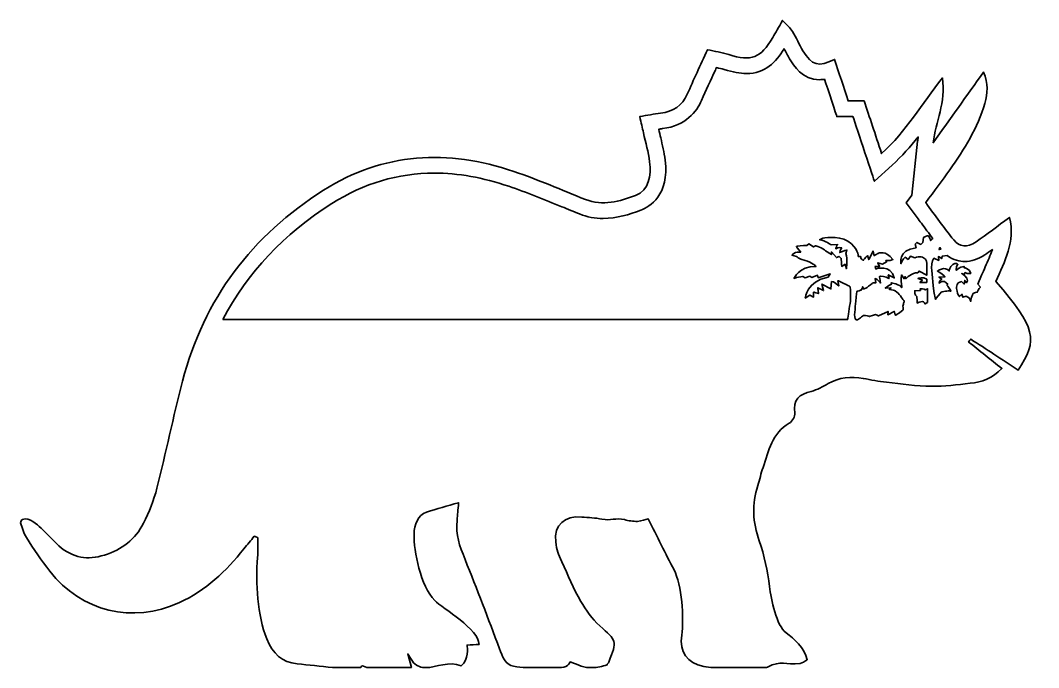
# Model space of a CAD drawing. Header units: millimetres. Extents: x -979 to 741, y -242 to 416.
# Drawn here: x -592.3 to -319.5, y 16.3 to 189.8 of the extents above; entities that cross this region are included whole.
import ezdxf

# ---------------------------------------------------------------- set-up
doc = ezdxf.new("R2010")
doc.units = ezdxf.units.MM
doc.header["$MEASUREMENT"] = 0
doc.layers.add('Layer 1', color=7, linetype='Continuous')

msp = doc.modelspace()

# ---------------------------------------------------------------- linework, layer by layer
at = {"layer": 'Layer 1', "color": 240, "lineweight": 35}
for points, knots in [([(-592.1974, 55.1636), (-591.7197, 53.7366), (-591.38, 52.3192), (-590.642, 51.1522), (-590.642, 51.1522), (-588.6975, 48.0749), (-586.6214, 45.0618), (-584.383, 42.1895), (-584.383, 42.1895), (-575.898, 31.2947), (-562.2134, 28.0273), (-549.6651, 33.7412), (-549.6651, 33.7412), (-542.5704, 36.9719), (-537.1595, 42.1895), (-532.3642, 48.1638), (-532.3642, 48.1638), (-531.4547, 49.2966), (-530.5273, 50.4174), (-529.6055, 51.5441), (-529.6055, 51.5441), (-529.2961, 51.4125), (-528.9899, 51.281), (-528.6805, 51.1494), (-528.6805, 51.1494), (-528.6805, 49.3671), (-528.5489, 47.5726), (-528.7052, 45.8058), (-528.7052, 45.8058), (-529.2961, 39.0939), (-528.7694, 30.3055), (-526.234, 24.0162), (-526.234, 24.0162), (-524.602, 19.9617), (-522.2959, 17.809), (-518.0735, 17.3346), (-518.0735, 17.3346), (-515.1585, 17.0068), (-511.7348, 16.7345), (-508.673, 16.3179), (-508.673, 16.3179), (-508.673, 16.3179), (-501.088, 16.3179), (-501.088, 16.3179), (-501.088, 16.3179), (-501.0022, 16.4343), (-500.9197, 16.5599), (-500.8368, 16.6946), (-500.8368, 16.6946), (-500.7052, 16.9119), (-500.0836, 16.5443), (-499.4867, 16.3179), (-499.4867, 16.3179), (-499.4867, 16.3179), (-487.5229, 16.3179), (-487.5229, 16.3179), (-487.5229, 16.3179), (-487.5229, 16.3179), (-488.4938, 19.9924), (-488.4938, 19.9924), (-488.4938, 19.9924), (-488.4109, 19.8636), (-487.0975, 17.7847), (-486.9567, 17.6468), (-486.9567, 17.6468), (-485.9432, 16.6396), (-484.8376, 16.3179), (-483.665, 16.3179), (-483.665, 16.3179), (-480.7743, 16.3179), (-477.4734, 18.2839), (-474.1354, 16.762), (-474.1354, 16.762), (-472.078, 18.5869), (-472.5493, 21.5418), (-472.5892, 22.3839), (-472.5892, 22.3839), (-471.4776, 22.4421), (-470.4273, 22.4943), (-469.3923, 22.5461), (-469.3923, 22.5461), (-469.3432, 26.5819), (-479.0439, 32.0937), (-481.2763, 34.3261), (-481.2763, 34.3261), (-485.0306, 38.0772), (-486.8954, 47.6184), (-486.7941, 52.0557), (-486.7941, 52.0557), (-486.7362, 54.6708), (-485.7989, 57.1875), (-483.4353, 57.9901), (-483.4353, 57.9901), (-480.7313, 58.9055), (-477.957, 59.6129), (-474.8642, 60.5131), (-474.8642, 60.5131), (-475.0328, 58.587), (-475.1401, 57.209), (-475.2745, 55.8311), (-475.2745, 55.8311), (-475.688, 51.6789), (-474.6744, 49.1526), (-473.1314, 45.3007), (-473.1314, 45.3007), (-469.9557, 37.3759), (-466.8967, 29.3992), (-463.9295, 21.3947), (-463.9295, 21.3947), (-463.158, 19.3098), (-462.3434, 17.1232), (-460.1174, 16.6946), (-460.1174, 16.6946), (-459.0393, 16.4865), (-457.8727, 16.3729), (-456.6909, 16.3179), (-456.6909, 16.3179), (-456.6909, 16.3179), (-447.8383, 16.3179), (-447.8383, 16.3179), (-447.8383, 16.3179), (-447.1369, 16.3454), (-446.2522, 16.514), (-445.6796, 16.9179), (-445.6796, 16.9179), (-445.2143, 17.2488), (-445.0182, 17.8521), (-445.0182, 17.8521), (-445.0182, 17.8521), (-445.0182, 17.8521), (-443.2698, 17.2855), (-442.6785, 17.0008), (-442.6785, 17.0008), (-441.7818, 16.5659), (-440.8233, 16.3641), (-439.8341, 16.3179), (-439.8341, 16.3179), (-439.8341, 16.3179), (-439.0072, 16.3179), (-439.0072, 16.3179), (-439.0072, 16.3179), (-437.7118, 16.3669), (-436.3864, 16.6579), (-435.097, 17.0467), (-435.097, 17.0467), (-435.097, 17.3776), (-434.7206, 17.5794), (-434.6253, 17.8182), (-434.6253, 17.8182), (-432.3654, 23.566), (-432.5034, 23.4863), (-437.069, 27.5559), (-437.069, 27.5559), (-439.0961, 29.3593), (-440.7711, 31.711), (-442.1211, 34.0873), (-442.1211, 34.0873), (-444.0505, 37.4831), (-445.6246, 41.0903), (-447.1768, 44.6851), (-447.1768, 44.6851), (-448.1692, 46.9725), (-448.6038, 47.6092), (-448.8613, 50.0314), (-448.8613, 50.0314), (-449.3418, 54.5727), (-446.4116, 57.1293), (-441.8855, 56.6823), (-441.8855, 56.6823), (-440.0729, 56.5049), (-438.2237, 56.4894), (-436.4534, 56.1129), (-436.4534, 56.1129), (-434.1875, 55.6289), (-432.7023, 56.5416), (-430.4516, 55.975), (-430.4516, 55.975), (-429.3005, 55.6843), (-428.082, 55.4698), (-426.9062, 55.522), (-426.9062, 55.522), (-425.8493, 55.5647), (-424.8114, 56.0209), (-424.0981, 56.2078), (-424.0981, 56.2078), (-421.6759, 51.4217), (-419.4375, 46.9418), (-417.1501, 42.4897), (-417.1501, 42.4897), (-415.1231, 38.5485), (-414.4097, 29.6013), (-415.0955, 24.999), (-415.0955, 24.999), (-415.7722, 20.4457), (-413.7176, 17.5794), (-409.1611, 16.6301), (-409.1611, 16.6301), (-408.4016, 16.471), (-407.5136, 16.3729), (-406.5432, 16.3179), (-406.5432, 16.3179), (-406.5432, 16.3179), (-392.6624, 16.3179), (-392.6624, 16.3179), (-392.6624, 16.3179), (-392.4666, 16.3425), (-392.2796, 16.3884), (-392.1174, 16.4741), (-392.1174, 16.4741), (-388.3359, 18.4278), (-387.497, 16.9546), (-383.3233, 17.4355), (-383.3233, 17.4355), (-382.7201, 17.506), (-382.1688, 18.0387), (-381.4646, 18.4278), (-381.4646, 18.4278), (-382.2058, 21.7072), (-384.98, 24.0377), (-387.1478, 25.6633), (-387.1478, 25.6633), (-389.7107, 27.5803), (-391.1102, 34.6108), (-391.5723, 38.0588), (-391.5723, 38.0588), (-392.1237, 42.1927), (-392.9506, 46.3724), (-394.3314, 50.2981), (-394.3314, 50.2981), (-396.0889, 55.2952), (-396.3832, 60.118), (-394.7142, 65.1155), (-394.7142, 65.1155), (-394.1815, 66.7107), (-393.8753, 68.3826), (-393.3179, 69.9686), (-393.3179, 69.9686), (-391.7748, 74.3812), (-390.8714, 79.155), (-386.2874, 81.8407), (-386.2874, 81.8407), (-385.4911, 82.306), (-384.6335, 83.7266), (-384.7715, 84.5412), (-384.7715, 84.5412), (-385.3902, 88.179), (-383.5438, 89.5693), (-380.4172, 90.3656), (-380.4172, 90.3656), (-378.8128, 90.7758), (-377.2941, 91.6239), (-375.8304, 92.4445), (-375.8304, 92.4445), (-372.8632, 94.1075), (-369.7521, 94.45), (-366.4635, 93.8224), (-366.4635, 93.8224), (-364.3965, 93.4273), (-362.3236, 93.0202), (-360.2352, 92.7874), (-360.2352, 92.7874), (-356.2361, 92.3404), (-352.2278, 91.777), (-348.2132, 91.7096), (-348.2132, 91.7096), (-344.7532, 91.6514), (-341.2808, 92.1841), (-337.8207, 92.5119), (-337.8207, 92.5119), (-334.6697, 92.8089), (-331.8496, 93.8838), (-329.3297, 96.4898), (-329.3297, 96.4898), (-332.364, 98.9024), (-335.3065, 101.242), (-338.2462, 103.5813), (-338.2462, 103.5813), (-338.0532, 103.8385), (-337.8602, 104.0988), (-337.6676, 104.356), (-337.6676, 104.356), (-335.5947, 103.0119), (-333.5186, 101.6767), (-331.4545, 100.3202), (-331.4545, 100.3202), (-329.2835, 98.8901), (-327.1309, 97.4387), (-324.9906, 96.0121), (-324.9906, 96.0121), (-319.4788, 104.3285), (-320.2475, 107.2774), (-330.9035, 119.8288), (-330.9035, 119.8288), (-328.6834, 125.1018), (-325.5815, 130.396), (-327.3083, 136.9795), (-327.3083, 136.9795), (-330.5514, 134.5848), (-333.2794, 132.3743), (-336.204, 130.4633), (-336.204, 130.4633), (-338.6967, 128.8374), (-340.6528, 129.0028), (-342.2089, 130.9258), (-342.2089, 130.9258), (-344.8297, 134.1686), (-347.2367, 137.5799), (-349.7414, 140.9295), (-349.7414, 140.9295), (-347.4082, 144.0989), (-345.277, 146.8763), (-343.2743, 149.7423), (-343.2743, 149.7423), (-339.4068, 155.2756), (-335.818, 160.9617), (-333.9045, 167.5329), (-333.9045, 167.5329), (-333.1235, 170.2126), (-332.8935, 172.8887), (-334.2439, 175.917), (-334.2439, 175.917), (-338.7394, 169.603), (-343.2376, 163.2921), (-347.7327, 156.9813), (-347.7327, 156.9813), (-347.1263, 162.6151), (-344.2819, 167.7721), (-345.2552, 174.3584), (-345.2552, 174.3584), (-350.804, 167.3431), (-354.8888, 160.1136), (-361.5334, 154.103), (-361.5334, 154.103), (-363.2546, 159.2807), (-364.7733, 163.8492), (-366.2183, 168.2039), (-366.2183, 168.2039), (-366.2183, 168.2039), (-370.5176, 168.2039), (-370.5176, 168.2039), (-370.5176, 168.2039), (-371.7424, 171.9609), (-372.9306, 175.614), (-374.1311, 179.3037), (-374.1311, 179.3037), (-378.5313, 177.2032), (-380.1999, 177.6932), (-382.6128, 181.6524), (-382.6128, 181.6524), (-383.6324, 183.3274), (-384.3979, 185.1584), (-385.4361, 186.8182), (-385.4361, 186.8182), (-386.0362, 187.7767), (-386.952, 188.539), (-388.0819, 189.7854), (-388.0819, 189.7854), (-389.19, 187.8441), (-389.9312, 186.5211), (-390.6967, 185.2166), (-390.6967, 185.2166), (-393.9762, 179.6282), (-396.3616, 178.7371), (-402.5134, 180.6234), (-402.5134, 180.6234), (-404.3323, 181.1776), (-406.2306, 181.4778), (-408.209, 181.922), (-408.209, 181.922), (-410.144, 177.6625), (-411.911, 173.8624), (-413.5948, 170.0288), (-413.5948, 170.0288), (-414.9791, 166.8778), (-417.4288, 165.3375), (-420.7453, 164.9149), (-420.7453, 164.9149), (-422.5148, 164.6916), (-424.2727, 164.3515), (-426.3393, 164.0114), (-426.3393, 164.0114), (-425.9477, 162.3125), (-425.632, 160.9832), (-425.3381, 159.6483), (-425.3381, 159.6483), (-424.7687, 157.0455), (-424.0215, 154.4639), (-423.6938, 151.8307), (-423.6938, 151.8307), (-423.2377, 148.1622), (-423.801, 144.252), (-427.5151, 142.8465), (-427.5151, 142.8465), (-431.6952, 141.2664), (-436.2393, 139.9192), (-440.8847, 141.784), (-440.8847, 141.784), (-447.2565, 144.3437), (-453.5737, 147.0813), (-460.0715, 149.289), (-460.0715, 149.289), (-477.7672, 155.2999), (-494.9793, 154.4028), (-511.0306, 144.2675), (-511.0306, 144.2675), (-530.2207, 132.1507), (-543.0879, 115.1468), (-548.823, 93.0537), (-548.823, 93.0537), (-551.2911, 83.5552), (-553.2691, 73.9279), (-555.6881, 64.4142), (-555.6881, 64.4142), (-556.5086, 61.1838), (-557.7427, 57.9929), (-559.2557, 55.0229), (-559.2557, 55.0229), (-561.4479, 50.7144), (-565.1196, 47.9035), (-569.7523, 46.4765), (-569.7523, 46.4765), (-574.2477, 45.0953), (-578.118, 45.5854), (-581.921, 48.972), (-581.921, 48.972), (-583.8073, 50.6502), (-584.8483, 51.9668), (-586.7163, 53.6633), (-586.7163, 53.6633), (-587.9228, 54.7593), (-589.6468, 56.6612), (-591.7261, 56.0304), (-591.7261, 56.0304), (-591.9466, 55.9627), (-592.2648, 55.3658), (-592.1974, 55.1636)], [0, 0, 0, 0, 0.00909091, 0.00909091, 0.00909091, 0.00909091, 0.01818182, 0.01818182, 0.01818182, 0.01818182, 0.02727273, 0.02727273, 0.02727273, 0.02727273, 0.03636364, 0.03636364, 0.03636364, 0.03636364, 0.04545455, 0.04545455, 0.04545455, 0.04545455, 0.05454545, 0.05454545, 0.05454545, 0.05454545, 0.06363636, 0.06363636, 0.06363636, 0.06363636, 0.07272727, 0.07272727, 0.07272727, 0.07272727, 0.08181818, 0.08181818, 0.08181818, 0.08181818, 0.09090909, 0.09090909, 0.09090909, 0.09090909, 0.1, 0.1, 0.1, 0.1, 0.10909091, 0.10909091, 0.10909091, 0.10909091, 0.11818182, 0.11818182, 0.11818182, 0.11818182, 0.12727273, 0.12727273, 0.12727273, 0.12727273, 0.13636364, 0.13636364, 0.13636364, 0.13636364, 0.14545455, 0.14545455, 0.14545455, 0.14545455, 0.15454545, 0.15454545, 0.15454545, 0.15454545, 0.16363636, 0.16363636, 0.16363636, 0.16363636, 0.17272727, 0.17272727, 0.17272727, 0.17272727, 0.18181818, 0.18181818, 0.18181818, 0.18181818, 0.19090909, 0.19090909, 0.19090909, 0.19090909, 0.2, 0.2, 0.2, 0.2, 0.20909091, 0.20909091, 0.20909091, 0.20909091, 0.21818182, 0.21818182, 0.21818182, 0.21818182, 0.22727273, 0.22727273, 0.22727273, 0.22727273, 0.23636364, 0.23636364, 0.23636364, 0.23636364, 0.24545455, 0.24545455, 0.24545455, 0.24545455, 0.25454545, 0.25454545, 0.25454545, 0.25454545, 0.26363636, 0.26363636, 0.26363636, 0.26363636, 0.27272727, 0.27272727, 0.27272727, 0.27272727, 0.28181818, 0.28181818, 0.28181818, 0.28181818, 0.29090909, 0.29090909, 0.29090909, 0.29090909, 0.3, 0.3, 0.3, 0.3, 0.30909091, 0.30909091, 0.30909091, 0.30909091, 0.31818182, 0.31818182, 0.31818182, 0.31818182, 0.32727273, 0.32727273, 0.32727273, 0.32727273, 0.33636364, 0.33636364, 0.33636364, 0.33636364, 0.34545455, 0.34545455, 0.34545455, 0.34545455, 0.35454545, 0.35454545, 0.35454545, 0.35454545, 0.36363636, 0.36363636, 0.36363636, 0.36363636, 0.37272727, 0.37272727, 0.37272727, 0.37272727, 0.38181818, 0.38181818, 0.38181818, 0.38181818, 0.39090909, 0.39090909, 0.39090909, 0.39090909, 0.4, 0.4, 0.4, 0.4, 0.40909091, 0.40909091, 0.40909091, 0.40909091, 0.41818182, 0.41818182, 0.41818182, 0.41818182, 0.42727273, 0.42727273, 0.42727273, 0.42727273, 0.43636364, 0.43636364, 0.43636364, 0.43636364, 0.44545455, 0.44545455, 0.44545455, 0.44545455, 0.45454545, 0.45454545, 0.45454545, 0.45454545, 0.46363636, 0.46363636, 0.46363636, 0.46363636, 0.47272727, 0.47272727, 0.47272727, 0.47272727, 0.48181818, 0.48181818, 0.48181818, 0.48181818, 0.49090909, 0.49090909, 0.49090909, 0.49090909, 0.5, 0.5, 0.5, 0.5, 0.50909091, 0.50909091, 0.50909091, 0.50909091, 0.51818182, 0.51818182, 0.51818182, 0.51818182, 0.52727273, 0.52727273, 0.52727273, 0.52727273, 0.53636364, 0.53636364, 0.53636364, 0.53636364, 0.54545455, 0.54545455, 0.54545455, 0.54545455, 0.55454545, 0.55454545, 0.55454545, 0.55454545, 0.56363636, 0.56363636, 0.56363636, 0.56363636, 0.57272727, 0.57272727, 0.57272727, 0.57272727, 0.58181818, 0.58181818, 0.58181818, 0.58181818, 0.59090909, 0.59090909, 0.59090909, 0.59090909, 0.6, 0.6, 0.6, 0.6, 0.60909091, 0.60909091, 0.60909091, 0.60909091, 0.61818182, 0.61818182, 0.61818182, 0.61818182, 0.62727273, 0.62727273, 0.62727273, 0.62727273, 0.63636364, 0.63636364, 0.63636364, 0.63636364, 0.64545455, 0.64545455, 0.64545455, 0.64545455, 0.65454545, 0.65454545, 0.65454545, 0.65454545, 0.66363636, 0.66363636, 0.66363636, 0.66363636, 0.67272727, 0.67272727, 0.67272727, 0.67272727, 0.68181818, 0.68181818, 0.68181818, 0.68181818, 0.69090909, 0.69090909, 0.69090909, 0.69090909, 0.7, 0.7, 0.7, 0.7, 0.70909091, 0.70909091, 0.70909091, 0.70909091, 0.71818182, 0.71818182, 0.71818182, 0.71818182, 0.72727273, 0.72727273, 0.72727273, 0.72727273, 0.73636364, 0.73636364, 0.73636364, 0.73636364, 0.74545455, 0.74545455, 0.74545455, 0.74545455, 0.75454545, 0.75454545, 0.75454545, 0.75454545, 0.76363636, 0.76363636, 0.76363636, 0.76363636, 0.77272727, 0.77272727, 0.77272727, 0.77272727, 0.78181818, 0.78181818, 0.78181818, 0.78181818, 0.79090909, 0.79090909, 0.79090909, 0.79090909, 0.8, 0.8, 0.8, 0.8, 0.80909091, 0.80909091, 0.80909091, 0.80909091, 0.81818182, 0.81818182, 0.81818182, 0.81818182, 0.82727273, 0.82727273, 0.82727273, 0.82727273, 0.83636364, 0.83636364, 0.83636364, 0.83636364, 0.84545455, 0.84545455, 0.84545455, 0.84545455, 0.85454545, 0.85454545, 0.85454545, 0.85454545, 0.86363636, 0.86363636, 0.86363636, 0.86363636, 0.87272727, 0.87272727, 0.87272727, 0.87272727, 0.88181818, 0.88181818, 0.88181818, 0.88181818, 0.89090909, 0.89090909, 0.89090909, 0.89090909, 0.9, 0.9, 0.9, 0.9, 0.90909091, 0.90909091, 0.90909091, 0.90909091, 0.91818182, 0.91818182, 0.91818182, 0.91818182, 0.92727273, 0.92727273, 0.92727273, 0.92727273, 0.93636364, 0.93636364, 0.93636364, 0.93636364, 0.94545455, 0.94545455, 0.94545455, 0.94545455, 0.95454545, 0.95454545, 0.95454545, 0.95454545, 0.96363636, 0.96363636, 0.96363636, 0.96363636, 0.97272727, 0.97272727, 0.97272727, 0.97272727, 0.98181818, 0.98181818, 0.98181818, 0.98181818, 1, 1, 1, 1]), ([(-538.0445, 109.5893), (-538.0445, 109.5893), (-370.6769, 109.5893), (-370.6769, 109.5893), (-370.6769, 109.5893), (-370.6769, 109.5893), (-370.3125, 112.143), (-369.9999, 113.8639), (-369.9999, 113.8639), (-369.6881, 115.5815), (-369.8959, 118.0312), (-369.9999, 118.3438), (-369.9999, 118.3438), (-370.1043, 118.6592), (-373.2307, 120.0124), (-373.2307, 120.0124), (-373.2307, 120.0124), (-373.2307, 120.0124), (-373.0225, 118.607), (-373.0225, 118.607), (-373.0225, 118.607), (-373.0225, 118.607), (-374.428, 119.9542), (-374.9515, 119.7768), (-374.9515, 119.7768), (-374.9515, 119.7768), (-375.1078, 117.8231), (-375.1078, 117.8231), (-375.1078, 117.8231), (-375.1078, 117.8231), (-377.5575, 119.1277), (-377.5575, 119.1277), (-377.5575, 119.1277), (-377.5575, 119.1277), (-377.089, 117.3546), (-377.089, 117.3546), (-377.089, 117.3546), (-377.089, 117.3546), (-378.6507, 118.1357), (-378.6507, 118.1357), (-378.6507, 118.1357), (-378.6507, 118.1357), (-378.3382, 116.5217), (-378.4941, 116.5739), (-378.4941, 116.5739), (-378.6507, 116.6258), (-379.7895, 116.9902), (-379.7683, 116.9383), (-379.7683, 116.9383), (-379.7468, 116.8861), (-379.7683, 115.6338), (-379.7683, 115.6338), (-379.7683, 115.6338), (-379.7683, 115.6338), (-380.7448, 116.1573), (-380.7448, 116.1573), (-380.7448, 116.1573), (-380.7448, 116.1573), (-381.9884, 115.3734), (-381.9884, 115.3734), (-381.9884, 115.3734), (-381.9884, 115.3734), (-381.6208, 119.9606), (-375.8885, 120.9494), (-375.8885, 120.9494), (-375.8885, 120.9494), (-375.3678, 121.862), (-375.3678, 121.862), (-375.3678, 121.862), (-375.3678, 121.862), (-378.5463, 120.7935), (-378.5463, 120.7935), (-378.5463, 120.7935), (-378.5463, 120.7935), (-378.7026, 121.4733), (-378.7026, 121.4733), (-378.7026, 121.4733), (-378.7026, 121.4733), (-380.2675, 120.8976), (-380.2675, 120.8976), (-380.2675, 120.8976), (-380.2675, 120.8976), (-380.7448, 121.2648), (-380.7448, 121.2648), (-380.7448, 121.2648), (-380.7448, 121.2648), (-382.0402, 120.7413), (-382.0402, 120.7413), (-382.0402, 120.7413), (-382.0402, 120.7413), (-382.6832, 121.1607), (-382.6832, 121.1607), (-382.6832, 121.1607), (-382.6832, 121.1607), (-384.306, 120.8453), (-384.306, 120.8453), (-384.306, 120.8453), (-384.306, 120.8453), (-385.0105, 120.6372), (-385.0105, 120.6372), (-385.0105, 120.6372), (-385.0105, 120.6372), (-383.7578, 123.8373), (-379.1192, 123.8524), (-379.1192, 123.8524), (-379.1192, 123.8524), (-380.2153, 124.9975), (-382.0402, 125.4509), (-382.0402, 125.4509), (-383.8619, 125.9042), (-384.306, 126.5349), (-384.306, 126.5349), (-384.306, 126.5349), (-384.306, 126.5349), (-385.5831, 126.893), (-385.5831, 126.893), (-385.5831, 126.893), (-385.5831, 126.893), (-384.6186, 127.6219), (-384.1624, 127.6737), (-384.1624, 127.6737), (-383.7059, 127.7259), (-383.1852, 127.6737), (-383.1852, 127.6737), (-383.1852, 127.6737), (-383.1852, 127.6737), (-384.1624, 128.8224), (-384.1624, 128.8224), (-384.1624, 128.8224), (-384.1624, 128.8224), (-384.3582, 129.2111), (-384.3582, 129.2111), (-384.3582, 129.2111), (-384.3582, 129.2111), (-382.6772, 129.5632), (-381.5841, 129.4468), (-381.5841, 129.4468), (-381.5841, 129.4468), (-381.0757, 129.8877), (-381.0757, 129.8877), (-381.0757, 129.8877), (-381.0757, 129.8877), (-379.7683, 129.0548), (-379.7683, 129.0548), (-379.7683, 129.0548), (-379.7683, 129.0548), (-379.2385, 129.367), (-379.2385, 129.367), (-379.2385, 129.367), (-379.2385, 129.367), (-377.3215, 128.8224), (-376.5408, 128.0381), (-376.5408, 128.0381), (-376.5408, 128.0381), (-374.9762, 127.0218), (-374.9762, 127.0218), (-374.9762, 127.0218), (-374.9762, 127.0218), (-374.9762, 127.7259), (-374.9762, 127.7259), (-374.9762, 127.7259), (-374.9762, 127.7259), (-373.6469, 126.2009), (-373.6469, 126.2009), (-373.6469, 126.2009), (-373.6469, 126.2009), (-372.9428, 126.5349), (-372.9428, 126.5349), (-372.9428, 126.5349), (-372.9428, 126.5349), (-372.3579, 126.0082), (-372.3579, 126.0082), (-372.3579, 126.0082), (-372.3579, 126.0082), (-372.3184, 124.2412), (-372.2418, 123.8524), (-372.2418, 123.8524), (-372.2418, 123.8524), (-371.3504, 124.4433), (-371.3504, 124.4433), (-371.3504, 124.4433), (-371.3504, 124.4433), (-370.9496, 123.2308), (-370.9496, 123.2308), (-370.9496, 123.2308), (-370.9496, 123.2308), (-370.637, 125.8978), (-371.1454, 127.2818), (-371.1454, 127.2818), (-371.1454, 127.2818), (-370.8332, 128.2159), (-370.8332, 128.2159), (-370.8332, 128.2159), (-370.8332, 128.2159), (-371.6139, 128.1179), (-372.7869, 127.5298), (-372.7869, 127.5298), (-372.7869, 127.5298), (-372.5907, 128.4703), (-372.2418, 128.8224), (-372.2418, 128.8224), (-372.2418, 128.8224), (-373.0991, 129.0947), (-373.8431, 128.5863), (-373.8431, 128.5863), (-373.8431, 128.5863), (-373.5704, 129.4866), (-373.2949, 129.7195), (-373.2949, 129.7195), (-373.2949, 129.7195), (-375.0556, 129.6031), (-375.0556, 129.6031), (-375.0556, 129.6031), (-375.0556, 129.6031), (-376.6971, 130.7757), (-378.142, 130.9718), (-378.142, 130.9718), (-378.142, 130.9718), (-377.4379, 131.3514), (-377.4379, 131.3514), (-377.4379, 131.3514), (-377.4379, 131.3514), (-373.3044, 132.3007), (-370.5605, 130.5795), (-370.5605, 130.5795), (-367.8138, 128.859), (-367.7831, 126.5349), (-367.7831, 126.5349), (-367.7831, 126.5349), (-367.7831, 126.5349), (-367.238, 126.5349), (-367.238, 126.5349), (-367.238, 126.5349), (-367.238, 126.5349), (-367.0024, 125.8887), (-367.0024, 125.8887), (-367.0024, 125.8887), (-367.0024, 125.8887), (-366.4545, 125.4815), (-366.4545, 125.4509), (-366.4545, 125.4509), (-366.4358, 125.4509), (-365.9797, 126.1733), (-365.3612, 126.7491), (-365.3612, 126.7491), (-365.3612, 126.7491), (-365.0088, 125.6558), (-365.0088, 125.6558), (-365.0088, 125.6558), (-365.0088, 125.6558), (-363.8362, 127.9619), (-363.8362, 127.9619), (-363.8362, 127.9619), (-363.8362, 127.9619), (-363.5635, 126.7092), (-363.5635, 126.7092), (-363.5635, 126.7092), (-363.5635, 126.7092), (-362.78, 127.1901), (-362.6237, 127.2818), (-362.6237, 127.2818), (-362.4674, 127.3738), (-360.3945, 128.3535), (-358.5202, 125.6558), (-358.5202, 125.6558), (-358.5202, 125.6558), (-359.2614, 125.4509), (-359.2614, 125.4509), (-359.2614, 125.4509), (-359.2614, 125.4509), (-360.3945, 125.4509), (-360.3945, 125.4509), (-360.3945, 125.4509), (-360.3945, 125.4509), (-360.2015, 125.0681), (-360.2015, 125.0681), (-360.2015, 125.0681), (-360.2015, 125.0681), (-361.2948, 124.4035), (-361.2948, 124.4035), (-361.2948, 124.4035), (-361.2948, 124.4035), (-362.5838, 124.8353), (-362.5838, 124.8353), (-362.5838, 124.8353), (-362.5838, 124.8353), (-362.0755, 123.8524), (-362.0755, 123.8524), (-362.0755, 123.8524), (-362.0755, 123.8524), (-363.288, 123.8524), (-363.288, 123.8524), (-363.288, 123.8524), (-363.288, 123.8524), (-363.132, 123.191), (-363.132, 123.191), (-363.132, 123.191), (-363.132, 123.191), (-359.0652, 124.4832), (-358.1681, 120.7688), (-358.1681, 120.7688), (-358.1681, 120.7688), (-359.7697, 121.6292), (-359.7697, 121.6292), (-359.7697, 121.6292), (-359.7697, 121.6292), (-359.5369, 120.6005), (-359.5369, 120.6005), (-359.5369, 120.6005), (-359.5369, 120.6005), (-360.9025, 121.3537), (-361.8031, 121.1974), (-361.8031, 121.1974), (-361.8031, 121.1974), (-362.1552, 121.0415), (-362.1552, 121.0415), (-362.1552, 121.0415), (-362.1552, 121.0415), (-361.8829, 120.4961), (-361.8031, 119.3601), (-361.8031, 119.3601), (-361.8031, 119.3601), (-362.5838, 120.4718), (-363.288, 120.6005), (-363.288, 120.6005), (-363.288, 120.6005), (-363.132, 119.4399), (-363.132, 119.4399), (-363.132, 119.4399), (-363.132, 119.4399), (-363.9127, 119.4), (-363.9127, 119.4), (-363.9127, 119.4), (-363.9127, 119.4), (-365.0088, 118.4997), (-365.4378, 118.2274), (-365.4378, 118.2274), (-365.8692, 117.9547), (-366.3377, 117.7589), (-366.3377, 117.7589), (-366.3377, 117.7589), (-366.3377, 117.7589), (-366.6623, 118.3837), (-366.6623, 118.3837), (-366.6623, 118.3837), (-366.6623, 118.3837), (-366.886, 117.4862), (-367.0024, 117.4862), (-367.0024, 117.4862), (-367.1188, 117.4862), (-368.1108, 117.1708), (-368.1108, 117.1708), (-368.1108, 117.1708), (-368.1108, 117.1708), (-368.3313, 116.194), (-368.4477, 114.513), (-368.4477, 114.513), (-368.5673, 112.832), (-369.0753, 110.0179), (-368.4876, 109.5893), (-368.4876, 109.5893), (-367.9027, 109.1575), (-366.9625, 110.4098), (-366.4143, 110.6458), (-366.4143, 110.6458), (-365.8692, 110.8783), (-364.813, 110.4098), (-364.813, 110.4098), (-364.813, 110.4098), (-364.813, 110.4098), (-363.2485, 110.9182), (-363.132, 110.958), (-363.132, 110.958), (-363.0153, 110.9947), (-362.3909, 110.5661), (-362.3909, 110.5661), (-362.3909, 110.5661), (-362.3909, 110.5661), (-359.8096, 111.7786), (-359.8096, 111.7786), (-359.8096, 111.7786), (-359.8096, 111.7786), (-359.889, 110.8783), (-359.889, 110.8783), (-359.889, 110.8783), (-359.889, 110.8783), (-358.1681, 111.7786), (-358.1681, 111.7786), (-358.1681, 111.7786), (-358.1681, 111.7786), (-357.9325, 110.6056), (-357.7367, 110.7619), (-357.7367, 110.7619), (-357.5437, 110.9182), (-356.0553, 111.9744), (-355.8228, 112.0908), (-355.8228, 112.0908), (-355.5868, 112.2072), (-355.8624, 112.7554), (-355.8228, 113.1474), (-355.8228, 113.1474), (-355.783, 113.5361), (-355.6662, 113.9436), (-355.5868, 114.2099), (-355.5868, 114.2099), (-355.5103, 114.4763), (-355.4306, 114.513), (-355.8228, 114.9448), (-355.8228, 114.9448), (-355.8228, 114.9448), (-356.4473, 115.9982), (-356.7993, 116.3502), (-356.7993, 116.3502), (-357.1514, 116.7023), (-357.8926, 117.3303), (-358.1286, 117.4068), (-358.1286, 117.4068), (-358.3643, 117.4862), (-359.4974, 117.719), (-359.4974, 117.719), (-359.4974, 117.719), (-359.4974, 117.719), (-359.0289, 118.0711), (-359.0289, 118.0711), (-359.0289, 118.0711), (-359.0289, 118.0711), (-360.5536, 118.0312), (-360.5536, 118.0312), (-360.5536, 118.0312), (-360.5536, 118.0312), (-359.6134, 118.7357), (-359.6134, 118.7357), (-359.6134, 118.7357), (-359.6134, 118.7357), (-358.8723, 119.0878), (-358.8723, 119.0878), (-358.8723, 119.0878), (-358.8723, 119.0878), (-358.9492, 119.4797), (-358.9492, 119.4797), (-358.9492, 119.4797), (-358.9492, 119.4797), (-357.7762, 119.1675), (-357.7762, 119.1675), (-357.7762, 119.1675), (-357.7762, 119.1675), (-356.6035, 118.7756), (-356.527, 118.6193), (-356.527, 118.6193), (-356.4473, 118.463), (-356.1351, 118.1508), (-356.1351, 118.1508), (-356.1351, 118.1508), (-356.1351, 118.1508), (-356.2913, 119.9514), (-356.2913, 120.5547), (-356.2913, 120.5547), (-356.2913, 121.1607), (-356.1749, 121.5495), (-356.1749, 121.5495), (-356.1749, 121.5495), (-356.1749, 121.5495), (-355.5226, 120.5547), (-355.5226, 120.5547), (-355.5226, 120.5547), (-355.5226, 120.5547), (-355.2746, 121.1209), (-355.2746, 121.1209), (-355.2746, 121.1209), (-355.2746, 121.1209), (-355.0418, 120.5547), (-355.0418, 120.5547), (-355.0418, 120.5547), (-355.0418, 120.5547), (-353.3209, 122.2938), (-351.8756, 122.1376), (-351.8756, 122.1376), (-351.8756, 122.1376), (-351.5235, 122.6124), (-351.5235, 122.6124), (-351.5235, 122.6124), (-351.5235, 122.6124), (-349.4503, 121.4733), (-349.4503, 121.4733), (-349.4503, 121.4733), (-349.4503, 121.4733), (-349.4503, 123.8524), (-349.4503, 123.8524), (-349.4503, 123.8524), (-349.4503, 123.8524), (-349.2545, 125.2642), (-349.8023, 125.7722), (-349.8023, 125.7722), (-350.3506, 126.2806), (-351.3673, 126.7889), (-352.6168, 126.1247), (-352.6168, 126.1247), (-352.6168, 126.1247), (-353.7894, 126.633), (-353.7894, 126.633), (-353.7894, 126.633), (-353.7894, 126.633), (-354.4541, 125.7324), (-354.4541, 125.7324), (-354.4541, 125.7324), (-354.4541, 125.7324), (-355.1981, 126.3205), (-355.1981, 126.3205), (-355.1981, 126.3205), (-355.1981, 126.3205), (-356.0952, 125.8121), (-356.3711, 124.5597), (-356.3711, 124.5597), (-356.3711, 124.5597), (-357.2682, 128.1577), (-352.3042, 128.859), (-352.3042, 128.859), (-352.3042, 128.859), (-352.5402, 129.8387), (-352.5402, 129.8387), (-352.5402, 129.8387), (-352.5402, 129.8387), (-352.0686, 130.2673), (-352.0686, 130.2673), (-352.0686, 130.2673), (-352.0686, 130.2673), (-351.0519, 129.759), (-351.0519, 129.759), (-351.0519, 129.759), (-351.0519, 129.759), (-350.467, 130.2673), (-350.467, 130.2673), (-350.467, 130.2673), (-350.467, 130.2673), (-350.311, 131.6118), (-350.311, 131.6118), (-350.311, 131.6118), (-350.311, 131.6118), (-349.3342, 132.1445), (-349.022, 132.028), (-349.022, 132.028), (-348.7063, 131.9088), (-348.4339, 130.7757), (-348.4339, 130.7757), (-348.4339, 130.7757), (-348.4339, 130.7757), (-348.2134, 131.0851), (-347.855, 131.3514), (-347.855, 131.3514), (-348.8961, 132.7234), (-349.9068, 134.0981), (-350.8988, 135.4486), (-350.8988, 135.4486), (-351.6276, 136.4406), (-352.3564, 137.4326), (-353.0973, 138.4218), (-353.0973, 138.4218), (-353.0973, 138.4218), (-354.9561, 140.9113), (-354.9561, 140.9113), (-354.9561, 140.9113), (-354.9561, 140.9113), (-353.4557, 142.9508), (-353.4557, 142.9508), (-353.4557, 142.9508), (-353.4557, 142.9508), (-351.8971, 157.4312), (-351.8971, 157.4312), (-351.8971, 157.4312), (-351.8573, 157.814), (-351.8082, 158.1936), (-351.75, 158.5703), (-351.75, 158.5703), (-353.8201, 155.9524), (-356.0797, 153.3894), (-358.7227, 150.9976), (-358.7227, 150.9976), (-358.7227, 150.9976), (-363.4841, 146.6895), (-363.4841, 146.6895), (-363.4841, 146.6895), (-363.4841, 146.6895), (-368.3038, 161.1887), (-369.2407, 164.0148), (-369.2407, 164.0148), (-369.2407, 164.0148), (-373.5584, 164.0148), (-373.5584, 164.0148), (-373.5584, 164.0148), (-373.5584, 164.0148), (-376.0448, 171.6485), (-376.8071, 173.9941), (-376.8071, 173.9941), (-377.2696, 173.9236), (-377.7166, 173.8901), (-378.1607, 173.8901), (-378.1607, 173.8901), (-382.7873, 173.8901), (-385.0871, 177.6623), (-386.1895, 179.4752), (-386.1895, 179.4752), (-386.7434, 180.3847), (-387.209, 181.2818), (-387.6528, 182.1546), (-387.6528, 182.1546), (-389.87, 178.6088), (-392.7208, 175.5372), (-397.7765, 175.5372), (-397.7765, 175.5372), (-399.4635, 175.5372), (-401.3039, 175.8713), (-403.7349, 176.6185), (-403.7349, 176.6185), (-404.3784, 176.8142), (-405.0673, 176.9797), (-405.7867, 177.1356), (-405.7867, 177.1356), (-405.8879, 176.9151), (-405.9888, 176.6978), (-406.0865, 176.4805), (-406.0865, 176.4805), (-407.3759, 173.6664), (-408.5916, 171.0054), (-409.7582, 168.3444), (-409.7582, 168.3444), (-411.0871, 165.3222), (-413.9778, 161.5559), (-420.2216, 160.7597), (-420.2216, 160.7597), (-420.5642, 160.717), (-420.9102, 160.668), (-421.2627, 160.6157), (-421.2627, 160.6157), (-421.2563, 160.5914), (-421.2503, 160.5667), (-421.2471, 160.5455), (-421.2471, 160.5455), (-421.0849, 159.8104), (-420.9102, 159.0815), (-420.7264, 158.31), (-420.7264, 158.31), (-420.2675, 156.4025), (-419.7958, 154.4305), (-419.5355, 152.3484), (-419.5355, 152.3484), (-418.3625, 142.9017), (-423.6877, 139.8153), (-426.0333, 138.9301), (-426.0333, 138.9301), (-429.1106, 137.7667), (-432.4605, 136.6918), (-436.1139, 136.6918), (-436.1139, 136.6918), (-438.3184, 136.6918), (-440.4495, 137.0961), (-442.4463, 137.8983), (-442.4463, 137.8983), (-444.0412, 138.5382), (-445.6304, 139.1905), (-447.2229, 139.8424), (-447.2229, 139.8424), (-451.8619, 141.7411), (-456.6604, 143.7068), (-461.4187, 145.3239), (-461.4187, 145.3239), (-468.3084, 147.6632), (-475.0295, 148.8513), (-481.3989, 148.8513), (-481.3989, 148.8513), (-491.0382, 148.8513), (-500.2584, 146.1166), (-508.7953, 140.7275), (-508.7953, 140.7275), (-521.696, 132.5791), (-531.4824, 122.1499), (-538.0445, 109.5893)], [0, 0, 0, 0, 0.00588235, 0.00588235, 0.00588235, 0.00588235, 0.01176471, 0.01176471, 0.01176471, 0.01176471, 0.01764706, 0.01764706, 0.01764706, 0.01764706, 0.02352941, 0.02352941, 0.02352941, 0.02352941, 0.02941176, 0.02941176, 0.02941176, 0.02941176, 0.03529412, 0.03529412, 0.03529412, 0.03529412, 0.04117647, 0.04117647, 0.04117647, 0.04117647, 0.04705882, 0.04705882, 0.04705882, 0.04705882, 0.05294118, 0.05294118, 0.05294118, 0.05294118, 0.05882353, 0.05882353, 0.05882353, 0.05882353, 0.06470588, 0.06470588, 0.06470588, 0.06470588, 0.07058824, 0.07058824, 0.07058824, 0.07058824, 0.07647059, 0.07647059, 0.07647059, 0.07647059, 0.08235294, 0.08235294, 0.08235294, 0.08235294, 0.08823529, 0.08823529, 0.08823529, 0.08823529, 0.09411765, 0.09411765, 0.09411765, 0.09411765, 0.1, 0.1, 0.1, 0.1, 0.10588235, 0.10588235, 0.10588235, 0.10588235, 0.11176471, 0.11176471, 0.11176471, 0.11176471, 0.11764706, 0.11764706, 0.11764706, 0.11764706, 0.12352941, 0.12352941, 0.12352941, 0.12352941, 0.12941176, 0.12941176, 0.12941176, 0.12941176, 0.13529412, 0.13529412, 0.13529412, 0.13529412, 0.14117647, 0.14117647, 0.14117647, 0.14117647, 0.14705882, 0.14705882, 0.14705882, 0.14705882, 0.15294118, 0.15294118, 0.15294118, 0.15294118, 0.15882353, 0.15882353, 0.15882353, 0.15882353, 0.16470588, 0.16470588, 0.16470588, 0.16470588, 0.17058824, 0.17058824, 0.17058824, 0.17058824, 0.17647059, 0.17647059, 0.17647059, 0.17647059, 0.18235294, 0.18235294, 0.18235294, 0.18235294, 0.18823529, 0.18823529, 0.18823529, 0.18823529, 0.19411765, 0.19411765, 0.19411765, 0.19411765, 0.2, 0.2, 0.2, 0.2, 0.20588235, 0.20588235, 0.20588235, 0.20588235, 0.21176471, 0.21176471, 0.21176471, 0.21176471, 0.21764706, 0.21764706, 0.21764706, 0.21764706, 0.22352941, 0.22352941, 0.22352941, 0.22352941, 0.22941176, 0.22941176, 0.22941176, 0.22941176, 0.23529412, 0.23529412, 0.23529412, 0.23529412, 0.24117647, 0.24117647, 0.24117647, 0.24117647, 0.24705882, 0.24705882, 0.24705882, 0.24705882, 0.25294118, 0.25294118, 0.25294118, 0.25294118, 0.25882353, 0.25882353, 0.25882353, 0.25882353, 0.26470588, 0.26470588, 0.26470588, 0.26470588, 0.27058824, 0.27058824, 0.27058824, 0.27058824, 0.27647059, 0.27647059, 0.27647059, 0.27647059, 0.28235294, 0.28235294, 0.28235294, 0.28235294, 0.28823529, 0.28823529, 0.28823529, 0.28823529, 0.29411765, 0.29411765, 0.29411765, 0.29411765, 0.3, 0.3, 0.3, 0.3, 0.30588235, 0.30588235, 0.30588235, 0.30588235, 0.31176471, 0.31176471, 0.31176471, 0.31176471, 0.31764706, 0.31764706, 0.31764706, 0.31764706, 0.32352941, 0.32352941, 0.32352941, 0.32352941, 0.32941176, 0.32941176, 0.32941176, 0.32941176, 0.33529412, 0.33529412, 0.33529412, 0.33529412, 0.34117647, 0.34117647, 0.34117647, 0.34117647, 0.34705882, 0.34705882, 0.34705882, 0.34705882, 0.35294118, 0.35294118, 0.35294118, 0.35294118, 0.35882353, 0.35882353, 0.35882353, 0.35882353, 0.36470588, 0.36470588, 0.36470588, 0.36470588, 0.37058824, 0.37058824, 0.37058824, 0.37058824, 0.37647059, 0.37647059, 0.37647059, 0.37647059, 0.38235294, 0.38235294, 0.38235294, 0.38235294, 0.38823529, 0.38823529, 0.38823529, 0.38823529, 0.39411765, 0.39411765, 0.39411765, 0.39411765, 0.4, 0.4, 0.4, 0.4, 0.40588235, 0.40588235, 0.40588235, 0.40588235, 0.41176471, 0.41176471, 0.41176471, 0.41176471, 0.41764706, 0.41764706, 0.41764706, 0.41764706, 0.42352941, 0.42352941, 0.42352941, 0.42352941, 0.42941176, 0.42941176, 0.42941176, 0.42941176, 0.43529412, 0.43529412, 0.43529412, 0.43529412, 0.44117647, 0.44117647, 0.44117647, 0.44117647, 0.44705882, 0.44705882, 0.44705882, 0.44705882, 0.45294118, 0.45294118, 0.45294118, 0.45294118, 0.45882353, 0.45882353, 0.45882353, 0.45882353, 0.46470588, 0.46470588, 0.46470588, 0.46470588, 0.47058824, 0.47058824, 0.47058824, 0.47058824, 0.47647059, 0.47647059, 0.47647059, 0.47647059, 0.48235294, 0.48235294, 0.48235294, 0.48235294, 0.48823529, 0.48823529, 0.48823529, 0.48823529, 0.49411765, 0.49411765, 0.49411765, 0.49411765, 0.5, 0.5, 0.5, 0.5, 0.50588235, 0.50588235, 0.50588235, 0.50588235, 0.51176471, 0.51176471, 0.51176471, 0.51176471, 0.51764706, 0.51764706, 0.51764706, 0.51764706, 0.52352941, 0.52352941, 0.52352941, 0.52352941, 0.52941176, 0.52941176, 0.52941176, 0.52941176, 0.53529412, 0.53529412, 0.53529412, 0.53529412, 0.54117647, 0.54117647, 0.54117647, 0.54117647, 0.54705882, 0.54705882, 0.54705882, 0.54705882, 0.55294118, 0.55294118, 0.55294118, 0.55294118, 0.55882353, 0.55882353, 0.55882353, 0.55882353, 0.56470588, 0.56470588, 0.56470588, 0.56470588, 0.57058824, 0.57058824, 0.57058824, 0.57058824, 0.57647059, 0.57647059, 0.57647059, 0.57647059, 0.58235294, 0.58235294, 0.58235294, 0.58235294, 0.58823529, 0.58823529, 0.58823529, 0.58823529, 0.59411765, 0.59411765, 0.59411765, 0.59411765, 0.6, 0.6, 0.6, 0.6, 0.60588235, 0.60588235, 0.60588235, 0.60588235, 0.61176471, 0.61176471, 0.61176471, 0.61176471, 0.61764706, 0.61764706, 0.61764706, 0.61764706, 0.62352941, 0.62352941, 0.62352941, 0.62352941, 0.62941176, 0.62941176, 0.62941176, 0.62941176, 0.63529412, 0.63529412, 0.63529412, 0.63529412, 0.64117647, 0.64117647, 0.64117647, 0.64117647, 0.64705882, 0.64705882, 0.64705882, 0.64705882, 0.65294118, 0.65294118, 0.65294118, 0.65294118, 0.65882353, 0.65882353, 0.65882353, 0.65882353, 0.66470588, 0.66470588, 0.66470588, 0.66470588, 0.67058824, 0.67058824, 0.67058824, 0.67058824, 0.67647059, 0.67647059, 0.67647059, 0.67647059, 0.68235294, 0.68235294, 0.68235294, 0.68235294, 0.68823529, 0.68823529, 0.68823529, 0.68823529, 0.69411765, 0.69411765, 0.69411765, 0.69411765, 0.7, 0.7, 0.7, 0.7, 0.70588235, 0.70588235, 0.70588235, 0.70588235, 0.71176471, 0.71176471, 0.71176471, 0.71176471, 0.71764706, 0.71764706, 0.71764706, 0.71764706, 0.72352941, 0.72352941, 0.72352941, 0.72352941, 0.72941176, 0.72941176, 0.72941176, 0.72941176, 0.73529412, 0.73529412, 0.73529412, 0.73529412, 0.74117647, 0.74117647, 0.74117647, 0.74117647, 0.74705882, 0.74705882, 0.74705882, 0.74705882, 0.75294118, 0.75294118, 0.75294118, 0.75294118, 0.75882353, 0.75882353, 0.75882353, 0.75882353, 0.76470588, 0.76470588, 0.76470588, 0.76470588, 0.77058824, 0.77058824, 0.77058824, 0.77058824, 0.77647059, 0.77647059, 0.77647059, 0.77647059, 0.78235294, 0.78235294, 0.78235294, 0.78235294, 0.78823529, 0.78823529, 0.78823529, 0.78823529, 0.79411765, 0.79411765, 0.79411765, 0.79411765, 0.8, 0.8, 0.8, 0.8, 0.80588235, 0.80588235, 0.80588235, 0.80588235, 0.81176471, 0.81176471, 0.81176471, 0.81176471, 0.81764706, 0.81764706, 0.81764706, 0.81764706, 0.82352941, 0.82352941, 0.82352941, 0.82352941, 0.82941176, 0.82941176, 0.82941176, 0.82941176, 0.83529412, 0.83529412, 0.83529412, 0.83529412, 0.84117647, 0.84117647, 0.84117647, 0.84117647, 0.84705882, 0.84705882, 0.84705882, 0.84705882, 0.85294118, 0.85294118, 0.85294118, 0.85294118, 0.85882353, 0.85882353, 0.85882353, 0.85882353, 0.86470588, 0.86470588, 0.86470588, 0.86470588, 0.87058824, 0.87058824, 0.87058824, 0.87058824, 0.87647059, 0.87647059, 0.87647059, 0.87647059, 0.88235294, 0.88235294, 0.88235294, 0.88235294, 0.88823529, 0.88823529, 0.88823529, 0.88823529, 0.89411765, 0.89411765, 0.89411765, 0.89411765, 0.9, 0.9, 0.9, 0.9, 0.90588235, 0.90588235, 0.90588235, 0.90588235, 0.91176471, 0.91176471, 0.91176471, 0.91176471, 0.91764706, 0.91764706, 0.91764706, 0.91764706, 0.92352941, 0.92352941, 0.92352941, 0.92352941, 0.92941176, 0.92941176, 0.92941176, 0.92941176, 0.93529412, 0.93529412, 0.93529412, 0.93529412, 0.94117647, 0.94117647, 0.94117647, 0.94117647, 0.94705882, 0.94705882, 0.94705882, 0.94705882, 0.95294118, 0.95294118, 0.95294118, 0.95294118, 0.95882353, 0.95882353, 0.95882353, 0.95882353, 0.96470588, 0.96470588, 0.96470588, 0.96470588, 0.97058824, 0.97058824, 0.97058824, 0.97058824, 0.97647059, 0.97647059, 0.97647059, 0.97647059, 0.98235294, 0.98235294, 0.98235294, 0.98235294, 0.98823529, 0.98823529, 0.98823529, 0.98823529, 1, 1, 1, 1]), ([(-348.1613, 123.4666), (-348.042, 121.8255), (-347.5337, 117.1343), (-347.5337, 117.1343), (-347.5337, 117.1343), (-347.5337, 117.1343), (-347.1445, 115.0215), (-347.1445, 115.0215), (-347.1445, 115.0215), (-347.1445, 115.0215), (-345.6964, 116.7822), (-345.5803, 116.9381), (-345.5803, 116.9381), (-345.4639, 117.0944), (-344.3675, 117.1343), (-344.0549, 117.2503), (-344.0549, 117.2503), (-343.7431, 117.3667), (-342.962, 117.2108), (-342.962, 117.2108), (-342.962, 117.2108), (-342.962, 117.2108), (-343.9385, 118.7355), (-344.0549, 118.7754), (-344.0549, 118.7754), (-344.1745, 118.8152), (-343.8224, 119.0876), (-343.8224, 119.0876), (-343.8224, 119.0876), (-343.8224, 119.0876), (-344.7196, 119.7769), (-344.7196, 119.7769), (-344.7196, 119.7769), (-344.7196, 119.7769), (-345.7758, 119.9085), (-346.1282, 119.3603), (-346.1282, 119.3603), (-346.1282, 119.3603), (-346.0118, 120.0644), (-345.4237, 120.4564), (-345.4237, 120.4564), (-345.4237, 120.4564), (-346.2047, 121.0046), (-346.2047, 121.0046), (-346.2047, 121.0046), (-346.2047, 121.0046), (-344.5266, 121.0811), (-344.5266, 121.0811), (-344.5266, 121.0811), (-344.5266, 121.0811), (-345.8894, 122.3307), (-346.5963, 122.6122), (-346.5963, 122.6122), (-346.5963, 122.6122), (-345.6597, 123.1541), (-344.9552, 123.2705), (-344.9552, 123.2705), (-344.2511, 123.3869), (-343.4305, 122.6122), (-343.4305, 122.6122), (-343.4305, 122.6122), (-343.4305, 122.6122), (-343.3906, 123.7788), (-342.4935, 124.3637), (-342.4935, 124.3637), (-341.5932, 124.9515), (-341.0849, 124.4036), (-341.0849, 124.4036), (-341.0849, 124.4036), (-341.0849, 124.4036), (-341.5167, 123.8522), (-341.5167, 123.8522), (-341.5167, 123.8522), (-341.5167, 123.8522), (-341.5534, 122.802), (-341.5534, 122.802), (-341.5534, 122.802), (-341.5534, 122.802), (-340.7325, 123.6931), (-339.4434, 123.8522), (-339.4434, 123.8522), (-339.4434, 123.8522), (-339.4434, 123.5065), (-339.4434, 123.5065), (-339.4434, 123.5065), (-339.4434, 123.5065), (-337.8817, 123.1449), (-337.683, 121.9814), (-337.683, 121.9814), (-337.683, 121.9814), (-338.6627, 121.9814), (-338.6627, 121.9814), (-338.6627, 121.9814), (-338.6627, 121.9814), (-339.2476, 122.1744), (-339.2476, 122.1744), (-339.2476, 122.1744), (-339.2476, 122.1744), (-339.3273, 121.7458), (-339.3273, 121.7458), (-339.3273, 121.7458), (-339.3273, 121.7458), (-340.0685, 121.9017), (-340.0685, 121.9017), (-340.0685, 121.9017), (-340.0685, 121.9017), (-338.3872, 120.9249), (-338.5431, 119.9882), (-338.5431, 119.9882), (-338.5431, 119.9882), (-338.7791, 119.4799), (-338.7791, 119.4799), (-338.7791, 119.4799), (-338.7791, 119.4799), (-339.2875, 120.1043), (-339.2875, 120.1043), (-339.2875, 120.1043), (-339.2875, 120.1043), (-339.4039, 119.1275), (-339.4039, 119.1275), (-339.4039, 119.1275), (-339.4039, 119.1275), (-340.1846, 119.7769), (-340.1846, 119.7769), (-340.1846, 119.7769), (-340.1846, 119.7769), (-341.0083, 119.4002), (-341.0083, 119.4002), (-341.0083, 119.4002), (-341.0083, 119.4002), (-341.5167, 118.6191), (-341.5167, 118.3069), (-341.5167, 118.3069), (-341.5167, 117.9947), (-341.1247, 116.4298), (-341.1247, 116.4298), (-341.1247, 116.4298), (-341.1247, 116.4298), (-340.6929, 115.7655), (-340.6929, 115.7655), (-340.6929, 115.7655), (-340.6929, 115.7655), (-340.0283, 116.3899), (-340.0283, 116.3899), (-340.0283, 116.3899), (-340.0283, 116.3899), (-339.756, 115.5693), (-339.756, 115.5693), (-339.756, 115.5693), (-339.756, 115.5693), (-338.8557, 115.842), (-338.8557, 115.842), (-338.8557, 115.842), (-338.8557, 115.842), (-338.0351, 115.3337), (-338.0351, 115.3337), (-338.0351, 115.3337), (-338.0351, 115.3337), (-337.683, 114.4764), (-337.683, 114.4764), (-337.683, 114.4764), (-337.683, 114.4764), (-337.2541, 116.4298), (-336.9817, 116.6259), (-336.9817, 116.6259), (-336.7059, 116.8221), (-335.9252, 116.9381), (-335.9252, 116.9381), (-335.9252, 116.9381), (-335.9252, 116.9381), (-335.6129, 117.9608), (-335.0891, 118.2886), (-335.0891, 118.2886), (-335.0891, 118.2886), (-335.7629, 119.0816), (-335.7629, 119.0816), (-335.7629, 119.0816), (-335.7629, 119.0816), (-334.7645, 121.4547), (-334.7645, 121.4547), (-334.7645, 121.4547), (-334.44, 122.2263), (-334.1002, 122.9918), (-333.7693, 123.733), (-333.7693, 123.733), (-333.0588, 125.3314), (-332.3886, 126.8473), (-331.8806, 128.3445), (-331.8806, 128.3445), (-332.5508, 127.8696), (-333.2243, 127.4075), (-333.9164, 126.9542), (-333.9164, 126.9542), (-335.7354, 125.7664), (-337.5451, 125.166), (-339.2903, 125.166), (-339.2903, 125.166), (-340.5614, 125.166), (-342.279, 125.4845), (-343.9508, 126.7887), (-343.9508, 126.7887), (-343.9508, 126.7887), (-345.3073, 126.6328), (-345.3073, 126.6328), (-345.3073, 126.6328), (-345.3073, 126.6328), (-345.4237, 125.9287), (-345.4237, 125.9287), (-345.4237, 125.9287), (-345.4237, 125.9287), (-346.324, 126.4765), (-346.324, 126.4765), (-346.324, 126.4765), (-346.324, 126.4765), (-346.2443, 125.451), (-346.2443, 125.451), (-346.2443, 125.451), (-346.2443, 125.451), (-347.5337, 126.0447), (-347.5337, 126.0447), (-347.5337, 126.0447), (-347.5337, 126.0447), (-348.2777, 125.1077), (-348.1613, 123.4666)], [0, 0, 0, 0, 0.01754386, 0.01754386, 0.01754386, 0.01754386, 0.03508772, 0.03508772, 0.03508772, 0.03508772, 0.05263158, 0.05263158, 0.05263158, 0.05263158, 0.07017544, 0.07017544, 0.07017544, 0.07017544, 0.0877193, 0.0877193, 0.0877193, 0.0877193, 0.10526316, 0.10526316, 0.10526316, 0.10526316, 0.12280702, 0.12280702, 0.12280702, 0.12280702, 0.14035088, 0.14035088, 0.14035088, 0.14035088, 0.15789474, 0.15789474, 0.15789474, 0.15789474, 0.1754386, 0.1754386, 0.1754386, 0.1754386, 0.19298246, 0.19298246, 0.19298246, 0.19298246, 0.21052632, 0.21052632, 0.21052632, 0.21052632, 0.22807018, 0.22807018, 0.22807018, 0.22807018, 0.24561404, 0.24561404, 0.24561404, 0.24561404, 0.26315789, 0.26315789, 0.26315789, 0.26315789, 0.28070175, 0.28070175, 0.28070175, 0.28070175, 0.29824561, 0.29824561, 0.29824561, 0.29824561, 0.31578947, 0.31578947, 0.31578947, 0.31578947, 0.33333333, 0.33333333, 0.33333333, 0.33333333, 0.35087719, 0.35087719, 0.35087719, 0.35087719, 0.36842105, 0.36842105, 0.36842105, 0.36842105, 0.38596491, 0.38596491, 0.38596491, 0.38596491, 0.40350877, 0.40350877, 0.40350877, 0.40350877, 0.42105263, 0.42105263, 0.42105263, 0.42105263, 0.43859649, 0.43859649, 0.43859649, 0.43859649, 0.45614035, 0.45614035, 0.45614035, 0.45614035, 0.47368421, 0.47368421, 0.47368421, 0.47368421, 0.49122807, 0.49122807, 0.49122807, 0.49122807, 0.50877193, 0.50877193, 0.50877193, 0.50877193, 0.52631579, 0.52631579, 0.52631579, 0.52631579, 0.54385965, 0.54385965, 0.54385965, 0.54385965, 0.56140351, 0.56140351, 0.56140351, 0.56140351, 0.57894737, 0.57894737, 0.57894737, 0.57894737, 0.59649123, 0.59649123, 0.59649123, 0.59649123, 0.61403509, 0.61403509, 0.61403509, 0.61403509, 0.63157895, 0.63157895, 0.63157895, 0.63157895, 0.64912281, 0.64912281, 0.64912281, 0.64912281, 0.66666667, 0.66666667, 0.66666667, 0.66666667, 0.68421053, 0.68421053, 0.68421053, 0.68421053, 0.70175439, 0.70175439, 0.70175439, 0.70175439, 0.71929825, 0.71929825, 0.71929825, 0.71929825, 0.73684211, 0.73684211, 0.73684211, 0.73684211, 0.75438596, 0.75438596, 0.75438596, 0.75438596, 0.77192982, 0.77192982, 0.77192982, 0.77192982, 0.78947368, 0.78947368, 0.78947368, 0.78947368, 0.80701754, 0.80701754, 0.80701754, 0.80701754, 0.8245614, 0.8245614, 0.8245614, 0.8245614, 0.84210526, 0.84210526, 0.84210526, 0.84210526, 0.85964912, 0.85964912, 0.85964912, 0.85964912, 0.87719298, 0.87719298, 0.87719298, 0.87719298, 0.89473684, 0.89473684, 0.89473684, 0.89473684, 0.9122807, 0.9122807, 0.9122807, 0.9122807, 0.92982456, 0.92982456, 0.92982456, 0.92982456, 0.94736842, 0.94736842, 0.94736842, 0.94736842, 0.96491228, 0.96491228, 0.96491228, 0.96491228, 1, 1, 1, 1]), ([(-345.5771, 128.4301), (-345.6963, 128.5741), (-345.8127, 128.7212), (-345.926, 128.8683), (-345.926, 128.8683), (-345.926, 128.8683), (-346.168, 128.3536), (-346.168, 128.3536), (-346.168, 128.3536), (-346.168, 128.3536), (-345.8953, 128.3903), (-345.5771, 128.4301)], [0, 0, 0, 0, 0.25, 0.25, 0.25, 0.25, 0.5, 0.5, 0.5, 0.5, 1, 1, 1, 1]), ([(-349.4504, 120.4167), (-350.4276, 121.1212), (-351.7562, 120.6128), (-351.7562, 120.6128), (-351.7562, 120.6128), (-351.7562, 120.6128), (-350.6047, 120.1719), (-350.6047, 120.1719), (-350.6047, 120.1719), (-350.6047, 120.1719), (-351.2877, 119.5563), (-351.2877, 119.5563), (-351.2877, 119.5563), (-351.2877, 119.5563), (-349.4504, 119.5563), (-349.4504, 119.5563), (-349.4504, 119.5563), (-349.4504, 119.5563), (-349.4504, 120.4167), (-349.4504, 120.4167)], [0, 0, 0, 0, 0.16666667, 0.16666667, 0.16666667, 0.16666667, 0.33333333, 0.33333333, 0.33333333, 0.33333333, 0.5, 0.5, 0.5, 0.5, 0.66666667, 0.66666667, 0.66666667, 0.66666667, 1, 1, 1, 1]), ([(-352.6564, 116.4698), (-352.6564, 116.4698), (-352.2246, 115.8817), (-352.1484, 115.8235), (-352.1484, 115.8235), (-352.0687, 115.7653), (-351.9921, 114.0046), (-351.9921, 114.0046), (-351.9921, 114.0046), (-351.9921, 114.0046), (-351.0153, 114.4364), (-350.605, 114.4364), (-350.605, 114.4364), (-350.1944, 114.4364), (-349.8793, 113.7721), (-349.8793, 113.7721), (-349.8793, 113.7721), (-349.8793, 113.7721), (-349.2147, 114.2099), (-349.2147, 114.2099), (-349.2147, 114.2099), (-349.2147, 114.2099), (-349.2147, 117.8753), (-349.2147, 117.8753), (-349.2147, 117.8753), (-349.2147, 117.8753), (-349.8423, 117.5627), (-349.8423, 117.5627), (-349.8423, 117.5627), (-349.9591, 117.8354), (-351.2083, 117.8753), (-351.2083, 117.8753), (-351.2083, 117.8753), (-351.2083, 117.8753), (-351.1317, 117.4068), (-351.1317, 117.4068), (-351.1317, 117.4068), (-351.1317, 117.4068), (-352.6564, 117.3302), (-352.6564, 117.3302), (-352.6564, 117.3302), (-352.6564, 117.3302), (-352.6564, 116.4698), (-352.6564, 116.4698)], [0, 0, 0, 0, 0.08333333, 0.08333333, 0.08333333, 0.08333333, 0.16666667, 0.16666667, 0.16666667, 0.16666667, 0.25, 0.25, 0.25, 0.25, 0.33333333, 0.33333333, 0.33333333, 0.33333333, 0.41666667, 0.41666667, 0.41666667, 0.41666667, 0.5, 0.5, 0.5, 0.5, 0.58333333, 0.58333333, 0.58333333, 0.58333333, 0.66666667, 0.66666667, 0.66666667, 0.66666667, 0.75, 0.75, 0.75, 0.75, 0.83333333, 0.83333333, 0.83333333, 0.83333333, 1, 1, 1, 1])]:
    msp.add_open_spline(points, degree=3, knots=knots, dxfattribs=at)

doc.saveas('drawing.dxf')
